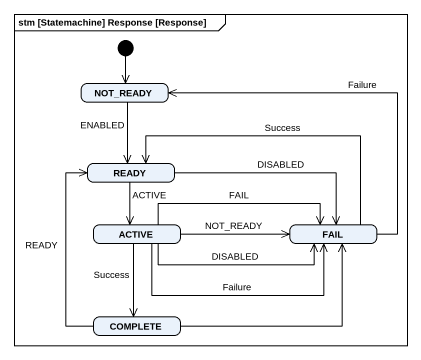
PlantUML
@startuml
mainframe stm [Statemachine] Response [Response]
hide empty description
state NOT_READY
state READY
state ACTIVE
state FAIL
state COMPLETE
[*] --> NOT_READY
NOT_READY --> READY : ENABLED
READY --> ACTIVE : ACTIVE
READY -right-> FAIL : DISABLED
ACTIVE -right-> FAIL : NOT_READY
ACTIVE -right-> FAIL : DISABLED
ACTIVE -right-> FAIL : FAIL
ACTIVE -right-> FAIL : Failure
ACTIVE --> COMPLETE : Success
FAIL -up-> NOT_READY : Failure
FAIL -left-> READY : Success
COMPLETE -up-> READY : READY
COMPLETE -right-> FAIL
@enduml
